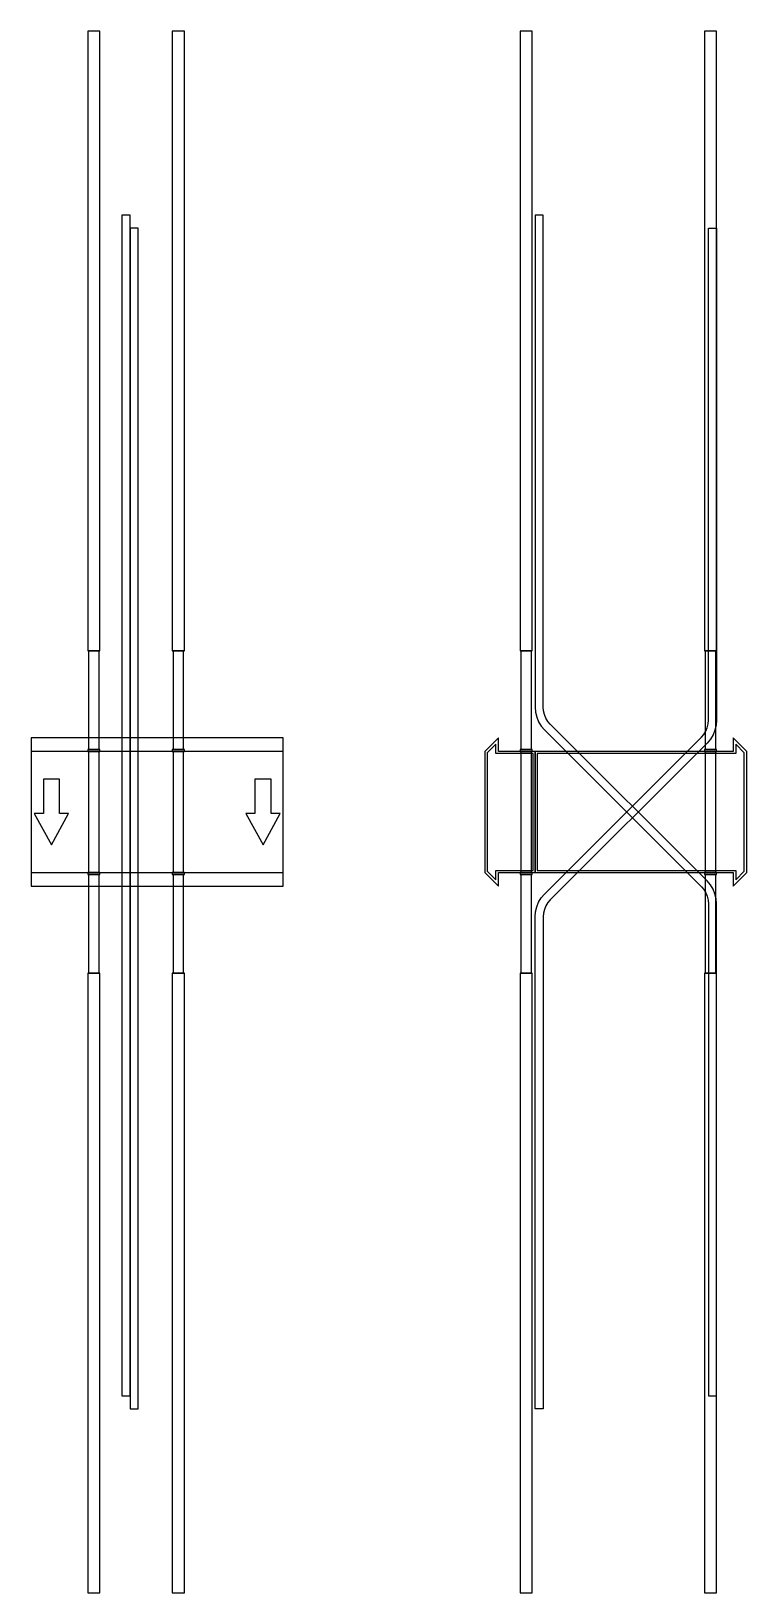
# Model space of a CAD drawing. Extents: x 0 to 710, y -775 to 775.
import ezdxf

# ---------------------------------------------------------------- set-up
doc = ezdxf.new("R2010")
doc.units = 0
doc.layers.add('Halfen', color=7, linetype='CONTINUOUS')

msp = doc.modelspace()

# ---------------------------------------------------------------- linework, layer by layer
at = {"layer": 'Halfen', "color": 7}
for points in [[(68, 160), (68, 775), (56, 775), (56, 160)], [(152, 160), (152, 775), (140, 775), (140, 160)], [(497, 160), (497, 775), (485, 775), (485, 160)], [(680, 160), (680, 775), (668, 775), (668, 160)], [(98, -579.398), (98, 592.368), (90, 592.368), (90, -579.398)], [(680, -579.398), (680, -91.113), (679.606, -86.107), (678.434, -81.224), (676.512, -76.585), (673.889, -72.304), (670.627, -68.485), (515.029, 87.113), (512.584, 89.976), (510.616, 93.187), (509.175, 96.667), (508.295, 100.329), (508, 104.083), (508, 592.368), (500, 592.368), (500, 104.083), (500.394, 99.077), (501.566, 94.195), (503.488, 89.556), (506.111, 85.274), (509.373, 81.456), (664.971, -74.142), (667.416, -77.006), (669.384, -80.217), (670.825, -83.696), (671.705, -87.358), (672, -91.113), (672, -579.398)], [(106, -592.368), (106, 579.398), (98, 579.398), (98, -592.368)], [(500, -592.368), (500, -104.083), (500.394, -99.077), (501.566, -94.195), (503.488, -89.556), (506.111, -85.274), (509.373, -81.456), (664.971, 74.142), (667.416, 77.006), (669.384, 80.217), (670.825, 83.696), (671.705, 87.358), (672, 91.113), (672, 579.398), (680, 579.398), (680, 91.113), (679.606, 86.107), (678.434, 81.224), (676.512, 76.585), (673.889, 72.304), (670.627, 68.485), (515.029, -87.113), (512.584, -89.976), (510.616, -93.187), (509.175, -96.667), (508.295, -100.329), (508, -104.083), (508, -592.368)], [(67.25, 62), (67.25, 160), (56.75, 160), (56.75, 62)], [(151.25, 62), (151.25, 160), (140.75, 160), (140.75, 62)], [(496.25, 62), (496.25, 160), (485.75, 160), (485.75, 62)], [(679.25, 62), (679.25, 160), (668.75, 160), (668.75, 62)], [(0, -73.5), (250, -73.5), (250, 73.5), (0, 73.5)], [(68, 60), (68, 62), (56, 62), (56, 60)], [(152, 60), (152, 62), (140, 62), (140, 60)], [(500, -60), (500, 60), (463.5, 60), (463.5, 73.5), (450, 60), (450, -60), (463.5, -73.5), (463.5, -60)], [(498, -58), (498, 58), (461, 58), (461, 67.25), (452.5, 58.75), (452.5, -58.75), (461, -67.25), (461, -58)], [(497, 60), (497, 62), (485, 62), (485, 60)], [(710, -60), (710, 60), (696.5, 73.5), (696.5, 60), (500, 60), (500, -60), (696.5, -60), (696.5, -73.5)], [(707.5, -58.75), (707.5, 58.75), (699, 67.25), (699, 58), (502, 58), (502, -58), (699, -58), (699, -67.25)], [(680, 60), (680, 62), (668, 62), (668, 60)], [(0, -60), (250, -60), (250, 60), (0, 60)], [(67.25, -60), (67.25, 60), (56.75, 60), (56.75, -60)], [(151.25, -60), (151.25, 60), (140.75, 60), (140.75, -60)], [(496.25, -60), (496.25, 60), (485.75, 60), (485.75, -60)], [(679.25, -60), (679.25, 60), (668.75, 60), (668.75, -60)], [(20, -32.5), (37, -1.5), (28, -1.5), (28, 32.5), (12, 32.5), (12, -1.5), (3, -1.5)], [(230, -32.5), (247, -1.5), (238, -1.5), (238, 32.5), (222, 32.5), (222, -1.5), (213, -1.5)], [(68, -62), (68, -60), (56, -60), (56, -62)], [(67.25, -160), (67.25, -62), (56.75, -62), (56.75, -160)], [(152, -62), (152, -60), (140, -60), (140, -62)], [(151.25, -160), (151.25, -62), (140.75, -62), (140.75, -160)], [(497, -62), (497, -60), (485, -60), (485, -62)], [(496.25, -160), (496.25, -62), (485.75, -62), (485.75, -160)], [(680, -62), (680, -60), (668, -60), (668, -62)], [(679.25, -160), (679.25, -62), (668.75, -62), (668.75, -160)], [(68, -775), (68, -160), (56, -160), (56, -775)], [(152, -775), (152, -160), (140, -160), (140, -775)], [(497, -775), (497, -160), (485, -160), (485, -775)], [(680, -775), (680, -160), (668, -160), (668, -775)]]:
    msp.add_lwpolyline(points, close=True, dxfattribs=at)

doc.saveas('drawing.dxf')
